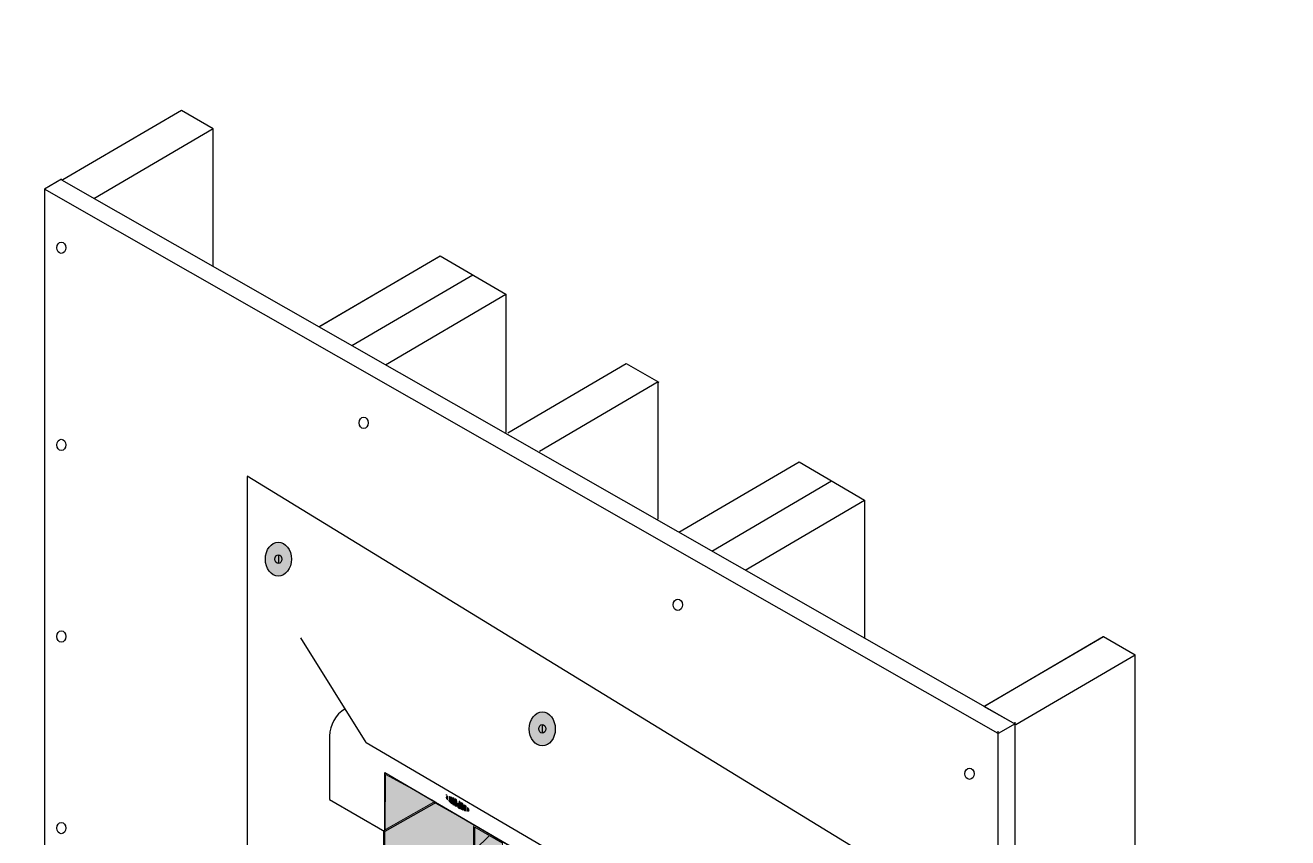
# Model space of a CAD drawing. Extents: x -1337 to 5791, y -3809 to 1769.
# Drawn here: x 3602.8 to 3958.5, y -2659.3 to -2430.3 of the extents above; entities that cross this region are included whole.
import ezdxf

# ---------------------------------------------------------------- set-up
doc = ezdxf.new("R2010")
doc.units = 0
doc.header["$MEASUREMENT"] = 0
for name, color, linetype, lineweight in [('G-ANNO-TTLB', 7, 'Continuous', 0), ('Layer 12', 7, 'Continuous', 0), ('TYVEK', 7, 'Continuous', 0), ('WALL SCRATCH', 7, 'Continuous', 0)]:
    doc.layers.add(name, color=color, linetype=linetype, lineweight=lineweight)
pattern_1 = [(45, (0, 0), (-7.071067, 7.07107), [])]

# ---------------------------------------------------------------- blocks, each defined once
blk = doc.blocks.new('Block_260')
at = {"layer": 'WALL SCRATCH', "true_color": 0x003b71, "transparency": 33554687}
h = blk.add_hatch(color=156, dxfattribs=at)
h.dxf.hatch_style = 2
edge = h.paths.add_edge_path()
edge.add_ellipse((3674.1, -2683.54), major_axis=(0, 4.78), ratio=0.766948, start_angle=0, end_angle=360)
at = {"layer": 'WALL SCRATCH', "color": 18, "lineweight": 25, "true_color": 0x080808}
for p, q in [((3674.1, -2682.27), (3674.1, -2684.74)), ((3673.12, -2683.51), (3675.07, -2683.51))]:
    blk.add_line(p, q, dxfattribs=at)
at = {"layer": 'WALL SCRATCH', "color": 8, "lineweight": 25, "true_color": 0x808080}
blk.add_lwpolyline([(3673.58, -2679.12)], dxfattribs=at)
at = {"layer": 'WALL SCRATCH', "color": 18, "lineweight": 25, "true_color": 0x000000}
blk.add_ellipse((3674.1, -2683.54), major_axis=(0, 4.78), ratio=0.766948, dxfattribs=at)
at = {"layer": 'WALL SCRATCH', "color": 18, "lineweight": 25, "true_color": 0x080808}
blk.add_ellipse((3674.1, -2683.51), major_axis=(0, 1.23), ratio=0.788846, dxfattribs=at)
blk = doc.blocks.new('Block_261')
at = {"layer": 'WALL SCRATCH', "true_color": 0x003b71, "transparency": 33554687}
h = blk.add_hatch(color=156, dxfattribs=at)
h.dxf.hatch_style = 2
edge = h.paths.add_edge_path()
edge.add_ellipse((3674.1, -2580.76), major_axis=(0, 4.78), ratio=0.766948, start_angle=0, end_angle=360)
at = {"layer": 'WALL SCRATCH', "color": 18, "lineweight": 25, "true_color": 0x080808}
blk.add_line((3674.1, -2579.5), (3674.1, -2581.97), dxfattribs=at)
at = {"layer": 'WALL SCRATCH', "color": 18, "lineweight": 25, "true_color": 0x000000}
blk.add_ellipse((3674.1, -2580.76), major_axis=(0, 4.78), ratio=0.766948, dxfattribs=at)
at = {"layer": 'WALL SCRATCH', "color": 18, "lineweight": 25, "true_color": 0x080808}
blk.add_ellipse((3674.1, -2580.73), major_axis=(0, 1.23), ratio=0.788846, dxfattribs=at)
blk = doc.blocks.new('Block_262')
at = {"layer": 'WALL SCRATCH', "true_color": 0x003b71, "transparency": 33554687}
h = blk.add_hatch(color=156, dxfattribs=at)
h.dxf.hatch_style = 2
edge = h.paths.add_edge_path()
edge.add_spline(control_points=[(3674.1, -2791.09), (3675.67, -2791.09), (3677.02, -2789.79), (3677.54, -2787.97), (3677.54, -2787.97), (3673.12, -2781.7), (3673.12, -2781.7), (3671.57, -2782.26), (3670.43, -2784.11), (3670.43, -2786.31), (3670.43, -2788.95), (3672.07, -2791.09), (3674.1, -2791.09)], knot_values=[0, 0, 0, 0, 1, 1, 1, 2, 2, 2, 3, 3, 3, 4, 4, 4, 4], degree=3, periodic=0)
at = {"layer": 'WALL SCRATCH', "color": 18, "lineweight": 25, "true_color": 0x080808}
for p, q in [((3674.1, -2785.05), (3674.1, -2787.52)), ((3673.12, -2786.28), (3675.07, -2786.28))]:
    blk.add_line(p, q, dxfattribs=at)
at = {"layer": 'WALL SCRATCH', "color": 8, "lineweight": 25, "true_color": 0x808080}
blk.add_lwpolyline([(3673.58, -2791.42)], dxfattribs=at)
at = {"layer": 'WALL SCRATCH', "color": 18, "lineweight": 25, "true_color": 0x080808}
blk.add_ellipse((3674.1, -2786.28), major_axis=(0, 1.23), ratio=0.788846, dxfattribs=at)
at = {"layer": 'WALL SCRATCH', "color": 18, "lineweight": 25, "true_color": 0x000000}
blk.add_open_spline([(3674.1, -2791.09), (3675.67, -2791.09), (3677.02, -2789.79), (3677.54, -2787.97), (3677.54, -2787.97), (3673.12, -2781.7), (3673.12, -2781.7), (3671.57, -2782.26), (3670.43, -2784.11), (3670.43, -2786.31), (3670.43, -2788.95), (3672.07, -2791.09), (3674.1, -2791.09)], degree=3, knots=[0, 0, 0, 0, 1, 1, 1, 2, 2, 2, 3, 3, 3, 4, 4, 4, 4], dxfattribs=at)
blk = doc.blocks.new('Block_259')
at = {"layer": 'WALL SCRATCH'}
for name in ['Block_261', 'Block_260', 'Block_262']:
    blk.add_blockref(name, (0, 0), dxfattribs=at)
blk = doc.blocks.new('Block_258')
at = {"layer": 'WALL SCRATCH'}
blk.add_blockref('Block_259', (0, 0), dxfattribs=at)
blk = doc.blocks.new('Block_281')
at = {"layer": 'WALL SCRATCH', "true_color": 0x003b71, "transparency": 33554687}
h = blk.add_hatch(color=156, dxfattribs=at)
h.dxf.hatch_style = 2
edge = h.paths.add_edge_path()
edge.add_ellipse((3748.48, -2628.62), major_axis=(0, 4.78), ratio=0.766948, start_angle=0, end_angle=360)
at = {"layer": 'WALL SCRATCH', "color": 18, "lineweight": 25, "true_color": 0x080808}
blk.add_line((3748.48, -2627.35), (3748.48, -2629.82), dxfattribs=at)
at = {"layer": 'WALL SCRATCH', "color": 18, "lineweight": 25, "true_color": 0x000000}
blk.add_ellipse((3748.48, -2628.62), major_axis=(0, 4.78), ratio=0.766948, dxfattribs=at)
at = {"layer": 'WALL SCRATCH', "color": 18, "lineweight": 25, "true_color": 0x080808}
blk.add_ellipse((3748.48, -2628.59), major_axis=(0, 1.23), ratio=0.788846, dxfattribs=at)
blk = doc.blocks.new('Block_280')
at = {"layer": 'WALL SCRATCH'}
blk.add_blockref('Block_281', (0, 0), dxfattribs=at)
blk = doc.blocks.new('Block_654')
at = {"layer": 'TYVEK', "true_color": 0x003b71, "transparency": 33554687}
h = blk.add_hatch(color=156, dxfattribs=at)
h.dxf.hatch_style = 2
edge = h.paths.add_edge_path()
edge.add_spline(control_points=[(3721.53, -2647.32), (3721.53, -2647.32), (3721.5, -2647.31), (3721.5, -2647.31), (3721.5, -2647.31), (3721.46, -2647.21), (3721.46, -2647.21), (3721.46, -2647.21), (3721.42, -2647.26), (3721.42, -2647.26), (3721.42, -2647.26), (3721.4, -2647.25), (3721.4, -2647.25), (3721.4, -2647.25), (3721.4, -2647.1), (3721.4, -2647.1), (3721.4, -2647.1), (3721.42, -2647.11), (3721.42, -2647.11), (3721.42, -2647.11), (3721.42, -2647.22), (3721.42, -2647.22), (3721.42, -2647.22), (3721.46, -2647.17), (3721.46, -2647.17), (3721.46, -2647.17), (3721.46, -2647.17), (3721.46, -2647.17), (3721.46, -2647.17), (3721.5, -2647.26), (3721.5, -2647.26), (3721.5, -2647.26), (3721.5, -2647.16), (3721.5, -2647.16), (3721.5, -2647.16), (3721.53, -2647.17), (3721.53, -2647.17), (3721.53, -2647.17), (3721.53, -2647.32), (3721.53, -2647.32)], knot_values=[0, 0, 0, 0, 1, 1, 1, 2, 2, 2, 3, 3, 3, 4, 4, 4, 5, 5, 5, 6, 6, 6, 7, 7, 7, 8, 8, 8, 9, 9, 9, 10, 10, 10, 11, 11, 11, 12, 12, 12, 13, 13, 13, 13], degree=3, periodic=0)
edge = h.paths.add_edge_path()
edge.add_spline(control_points=[(3721.62, -2647.35), (3721.62, -2647.35), (3721.66, -2647.37), (3721.66, -2647.37), (3721.66, -2647.37), (3721.66, -2647.4), (3721.66, -2647.4), (3721.66, -2647.4), (3721.56, -2647.34), (3721.56, -2647.34), (3721.56, -2647.34), (3721.56, -2647.31), (3721.56, -2647.31), (3721.56, -2647.31), (3721.6, -2647.33), (3721.6, -2647.33), (3721.6, -2647.33), (3721.6, -2647.21), (3721.6, -2647.21), (3721.6, -2647.21), (3721.62, -2647.23), (3721.62, -2647.23), (3721.62, -2647.23), (3721.62, -2647.35), (3721.62, -2647.35)], knot_values=[0, 0, 0, 0, 1, 1, 1, 2, 2, 2, 3, 3, 3, 4, 4, 4, 5, 5, 5, 6, 6, 6, 7, 7, 7, 8, 8, 8, 8], degree=3, periodic=0)
h = blk.add_hatch(color=156, dxfattribs=at)
h.dxf.hatch_style = 2
edge = h.paths.add_edge_path()
edge.add_spline(control_points=[(3721.4, -2647.87), (3721.4, -2647.68), (3721.56, -2647.6), (3721.84, -2647.6), (3721.84, -2647.6), (3721.84, -2648.64), (3721.84, -2648.64), (3721.56, -2648.33), (3721.4, -2648.06), (3721.4, -2647.87)], knot_values=[0, 0, 0, 0, 1, 1, 1, 2, 2, 2, 3, 3, 3, 3], degree=3, periodic=0)
h = blk.add_hatch(color=156, dxfattribs=at)
h.dxf.hatch_style = 2
edge = h.paths.add_edge_path()
edge.add_spline(control_points=[(3722.68, -2649.16), (3722.62, -2649.11), (3722.56, -2649.06), (3722.5, -2649.02), (3722.5, -2649.02), (3722.5, -2647.73), (3722.5, -2647.73), (3722.45, -2647.71), (3722.35, -2647.68), (3722.28, -2647.67), (3722.28, -2647.67), (3722.28, -2648.83), (3722.28, -2648.83), (3722.22, -2648.77), (3722.16, -2648.72), (3722.11, -2648.67), (3722.11, -2648.67), (3722.11, -2648.92), (3722.11, -2648.92), (3722.28, -2649.09), (3722.47, -2649.25), (3722.68, -2649.43), (3722.68, -2649.43), (3722.68, -2649.16), (3722.68, -2649.16)], knot_values=[0, 0, 0, 0, 1, 1, 1, 2, 2, 2, 3, 3, 3, 4, 4, 4, 5, 5, 5, 6, 6, 6, 7, 7, 7, 8, 8, 8, 8], degree=3, periodic=0)
h = blk.add_hatch(color=156, dxfattribs=at)
h.dxf.hatch_style = 2
edge = h.paths.add_edge_path()
edge.add_spline(control_points=[(3723.01, -2648.71), (3723.01, -2648.71), (3723.29, -2649.89), (3723.29, -2649.89), (3723.36, -2649.95), (3723.45, -2650.01), (3723.52, -2650.06), (3723.52, -2650.06), (3723.52, -2648.12), (3723.52, -2648.12), (3723.47, -2648.1), (3723.35, -2648.04), (3723.28, -2648.01), (3723.28, -2648.01), (3723.3, -2649.17), (3723.3, -2649.17), (3723.3, -2649.17), (3723.01, -2647.9), (3723.01, -2647.9), (3722.95, -2647.88), (3722.86, -2647.85), (3722.8, -2647.83), (3722.8, -2647.83), (3722.81, -2649.53), (3722.81, -2649.53), (3722.87, -2649.58), (3722.98, -2649.66), (3723.03, -2649.7), (3723.03, -2649.7), (3723.01, -2648.71), (3723.01, -2648.71)], knot_values=[0, 0, 0, 0, 1, 1, 1, 2, 2, 2, 3, 3, 3, 4, 4, 4, 5, 5, 5, 6, 6, 6, 7, 7, 7, 8, 8, 8, 9, 9, 9, 10, 10, 10, 10], degree=3, periodic=0)
h = blk.add_hatch(color=156, dxfattribs=at)
h.dxf.hatch_style = 2
edge = h.paths.add_edge_path()
edge.add_spline(control_points=[(3723.94, -2648.7), (3723.94, -2648.62), (3723.97, -2648.59), (3724.05, -2648.64), (3724.14, -2648.69), (3724.17, -2648.75), (3724.17, -2648.83), (3724.17, -2648.83), (3724.17, -2650.09), (3724.17, -2650.09), (3724.17, -2650.17), (3724.15, -2650.2), (3724.06, -2650.15), (3723.97, -2650.1), (3723.95, -2650.04), (3723.95, -2649.96), (3723.95, -2649.96), (3723.94, -2648.7), (3723.94, -2648.7)], knot_values=[0, 0, 0, 0, 1, 1, 1, 2, 2, 2, 3, 3, 3, 4, 4, 4, 5, 5, 5, 6, 6, 6, 6], degree=3, periodic=0)
edge = h.paths.add_edge_path()
edge.add_spline(control_points=[(3724.06, -2650.43), (3724.29, -2650.57), (3724.42, -2650.54), (3724.42, -2650.27), (3724.42, -2650.27), (3724.42, -2648.95), (3724.42, -2648.95), (3724.42, -2648.67), (3724.29, -2648.48), (3724.05, -2648.36), (3723.82, -2648.23), (3723.69, -2648.27), (3723.7, -2648.56), (3723.7, -2648.56), (3723.7, -2649.83), (3723.7, -2649.83), (3723.7, -2650.11), (3723.81, -2650.27), (3724.06, -2650.43)], knot_values=[0, 0, 0, 0, 1, 1, 1, 2, 2, 2, 3, 3, 3, 4, 4, 4, 5, 5, 5, 6, 6, 6, 6], degree=3, periodic=0)
h = blk.add_hatch(color=156, dxfattribs=at)
h.dxf.hatch_style = 2
edge = h.paths.add_edge_path()
edge.add_spline(control_points=[(3724.82, -2649.91), (3724.82, -2649.82), (3724.85, -2649.8), (3724.95, -2649.85), (3724.95, -2649.85), (3725.04, -2649.9), (3725.04, -2649.9), (3725.04, -2649.9), (3725.04, -2650.7), (3725.04, -2650.7), (3725, -2650.68), (3724.98, -2650.67), (3724.96, -2650.65), (3724.85, -2650.59), (3724.83, -2650.53), (3724.83, -2650.44), (3724.83, -2650.44), (3724.82, -2649.91), (3724.82, -2649.91)], knot_values=[0, 0, 0, 0, 1, 1, 1, 2, 2, 2, 3, 3, 3, 4, 4, 4, 5, 5, 5, 6, 6, 6, 6], degree=3, periodic=0)
edge = h.paths.add_edge_path()
edge.add_spline(control_points=[(3724.94, -2650.93), (3724.99, -2650.95), (3725.14, -2651.04), (3725.28, -2651.11), (3725.28, -2651.11), (3725.28, -2649.09), (3725.28, -2649.09), (3725.23, -2649.06), (3725.1, -2648.98), (3725.03, -2648.94), (3725.03, -2648.94), (3725.04, -2649.62), (3725.04, -2649.62), (3725.04, -2649.62), (3724.94, -2649.57), (3724.94, -2649.57), (3724.68, -2649.42), (3724.58, -2649.49), (3724.58, -2649.75), (3724.58, -2649.75), (3724.58, -2650.34), (3724.58, -2650.34), (3724.58, -2650.59), (3724.7, -2650.79), (3724.94, -2650.93)], knot_values=[0, 0, 0, 0, 1, 1, 1, 2, 2, 2, 3, 3, 3, 4, 4, 4, 5, 5, 5, 6, 6, 6, 7, 7, 7, 8, 8, 8, 8], degree=3, periodic=0)
h = blk.add_hatch(color=156, dxfattribs=at)
h.dxf.hatch_style = 2
edge = h.paths.add_edge_path()
edge.add_spline(control_points=[(3725.72, -2649.77), (3725.72, -2649.69), (3725.74, -2649.65), (3725.83, -2649.71), (3725.91, -2649.77), (3725.94, -2649.83), (3725.94, -2649.92), (3725.94, -2649.92), (3725.94, -2651.42), (3725.94, -2651.42), (3726, -2651.45), (3726.12, -2651.5), (3726.18, -2651.52), (3726.18, -2651.52), (3726.17, -2650), (3726.17, -2650), (3726.17, -2649.76), (3726.07, -2649.61), (3725.83, -2649.44), (3725.61, -2649.28), (3725.47, -2649.33), (3725.47, -2649.6), (3725.47, -2649.6), (3725.48, -2651.2), (3725.48, -2651.2), (3725.52, -2651.23), (3725.67, -2651.3), (3725.72, -2651.32), (3725.72, -2651.32), (3725.72, -2649.77), (3725.72, -2649.77)], knot_values=[0, 0, 0, 0, 1, 1, 1, 2, 2, 2, 3, 3, 3, 4, 4, 4, 5, 5, 5, 6, 6, 6, 7, 7, 7, 8, 8, 8, 9, 9, 9, 10, 10, 10, 10], degree=3, periodic=0)
h = blk.add_hatch(color=156, dxfattribs=at)
h.dxf.hatch_style = 2
edge = h.paths.add_edge_path()
edge.add_spline(control_points=[(3726.57, -2650.42), (3726.57, -2650.34), (3726.61, -2650.33), (3726.66, -2650.36), (3726.7, -2650.38), (3726.76, -2650.43), (3726.81, -2650.48), (3726.81, -2650.48), (3726.81, -2651.47), (3726.81, -2651.47), (3726.76, -2651.46), (3726.7, -2651.44), (3726.66, -2651.42), (3726.61, -2651.39), (3726.57, -2651.34), (3726.57, -2651.26), (3726.57, -2651.26), (3726.57, -2650.42), (3726.57, -2650.42)], knot_values=[0, 0, 0, 0, 1, 1, 1, 2, 2, 2, 3, 3, 3, 4, 4, 4, 5, 5, 5, 6, 6, 6, 6], degree=3, periodic=0)
edge = h.paths.add_edge_path()
edge.add_spline(control_points=[(3726.63, -2651.66), (3726.71, -2651.7), (3726.82, -2651.74), (3727.03, -2651.79), (3727.03, -2651.79), (3727.02, -2650.41), (3727.02, -2650.41), (3726.84, -2650.24), (3726.71, -2650.13), (3726.63, -2650.08), (3726.45, -2649.98), (3726.35, -2650.05), (3726.35, -2650.25), (3726.35, -2650.25), (3726.35, -2651.17), (3726.35, -2651.17), (3726.35, -2651.37), (3726.45, -2651.56), (3726.63, -2651.66)], knot_values=[0, 0, 0, 0, 1, 1, 1, 2, 2, 2, 3, 3, 3, 4, 4, 4, 5, 5, 5, 6, 6, 6, 6], degree=3, periodic=0)
h = blk.add_hatch(color=156, dxfattribs=at)
h.dxf.hatch_style = 2
edge = h.paths.add_edge_path()
edge.add_spline(control_points=[(3727.85, -2651.58), (3727.85, -2651.39), (3727.69, -2651.12), (3727.41, -2650.8), (3727.41, -2650.8), (3727.41, -2651.84), (3727.41, -2651.84), (3727.69, -2651.85), (3727.85, -2651.76), (3727.85, -2651.58)], knot_values=[0, 0, 0, 0, 1, 1, 1, 2, 2, 2, 3, 3, 3, 3], degree=3, periodic=0)
at = {"layer": 'TYVEK'}
for points, knots in [([(3721.53, -2647.32), (3721.53, -2647.32), (3721.5, -2647.31), (3721.5, -2647.31), (3721.5, -2647.31), (3721.46, -2647.21), (3721.46, -2647.21), (3721.46, -2647.21), (3721.42, -2647.26), (3721.42, -2647.26), (3721.42, -2647.26), (3721.4, -2647.25), (3721.4, -2647.25), (3721.4, -2647.25), (3721.4, -2647.1), (3721.4, -2647.1), (3721.4, -2647.1), (3721.42, -2647.11), (3721.42, -2647.11), (3721.42, -2647.11), (3721.42, -2647.22), (3721.42, -2647.22), (3721.42, -2647.22), (3721.46, -2647.17), (3721.46, -2647.17), (3721.46, -2647.17), (3721.46, -2647.17), (3721.46, -2647.17), (3721.46, -2647.17), (3721.5, -2647.26), (3721.5, -2647.26), (3721.5, -2647.26), (3721.5, -2647.16), (3721.5, -2647.16), (3721.5, -2647.16), (3721.53, -2647.17), (3721.53, -2647.17), (3721.53, -2647.17), (3721.53, -2647.32), (3721.53, -2647.32)], [0, 0, 0, 0, 1, 1, 1, 2, 2, 2, 3, 3, 3, 4, 4, 4, 5, 5, 5, 6, 6, 6, 7, 7, 7, 8, 8, 8, 9, 9, 9, 10, 10, 10, 11, 11, 11, 12, 12, 12, 13, 13, 13, 13]), ([(3721.4, -2647.87), (3721.4, -2647.68), (3721.56, -2647.6), (3721.84, -2647.6), (3721.84, -2647.6), (3721.84, -2648.64), (3721.84, -2648.64), (3721.56, -2648.33), (3721.4, -2648.06), (3721.4, -2647.87)], [0, 0, 0, 0, 1, 1, 1, 2, 2, 2, 3, 3, 3, 3]), ([(3721.62, -2647.35), (3721.62, -2647.35), (3721.66, -2647.37), (3721.66, -2647.37), (3721.66, -2647.37), (3721.66, -2647.4), (3721.66, -2647.4), (3721.66, -2647.4), (3721.56, -2647.34), (3721.56, -2647.34), (3721.56, -2647.34), (3721.56, -2647.31), (3721.56, -2647.31), (3721.56, -2647.31), (3721.6, -2647.33), (3721.6, -2647.33), (3721.6, -2647.33), (3721.6, -2647.21), (3721.6, -2647.21), (3721.6, -2647.21), (3721.62, -2647.23), (3721.62, -2647.23), (3721.62, -2647.23), (3721.62, -2647.35), (3721.62, -2647.35)], [0, 0, 0, 0, 1, 1, 1, 2, 2, 2, 3, 3, 3, 4, 4, 4, 5, 5, 5, 6, 6, 6, 7, 7, 7, 8, 8, 8, 8]), ([(3722.68, -2649.16), (3722.62, -2649.11), (3722.56, -2649.06), (3722.5, -2649.02), (3722.5, -2649.02), (3722.5, -2647.73), (3722.5, -2647.73), (3722.45, -2647.71), (3722.35, -2647.68), (3722.28, -2647.67), (3722.28, -2647.67), (3722.28, -2648.83), (3722.28, -2648.83), (3722.22, -2648.77), (3722.16, -2648.72), (3722.11, -2648.67), (3722.11, -2648.67), (3722.11, -2648.92), (3722.11, -2648.92), (3722.28, -2649.09), (3722.47, -2649.25), (3722.68, -2649.43), (3722.68, -2649.43), (3722.68, -2649.16), (3722.68, -2649.16)], [0, 0, 0, 0, 1, 1, 1, 2, 2, 2, 3, 3, 3, 4, 4, 4, 5, 5, 5, 6, 6, 6, 7, 7, 7, 8, 8, 8, 8]), ([(3723.01, -2648.71), (3723.01, -2648.71), (3723.29, -2649.89), (3723.29, -2649.89), (3723.36, -2649.95), (3723.45, -2650.01), (3723.52, -2650.06), (3723.52, -2650.06), (3723.52, -2648.12), (3723.52, -2648.12), (3723.47, -2648.1), (3723.35, -2648.04), (3723.28, -2648.01), (3723.28, -2648.01), (3723.3, -2649.17), (3723.3, -2649.17), (3723.3, -2649.17), (3723.01, -2647.9), (3723.01, -2647.9), (3722.95, -2647.88), (3722.86, -2647.85), (3722.8, -2647.83), (3722.8, -2647.83), (3722.81, -2649.53), (3722.81, -2649.53), (3722.87, -2649.58), (3722.98, -2649.66), (3723.03, -2649.7), (3723.03, -2649.7), (3723.01, -2648.71), (3723.01, -2648.71)], [0, 0, 0, 0, 1, 1, 1, 2, 2, 2, 3, 3, 3, 4, 4, 4, 5, 5, 5, 6, 6, 6, 7, 7, 7, 8, 8, 8, 9, 9, 9, 10, 10, 10, 10]), ([(3724.06, -2650.43), (3724.29, -2650.57), (3724.42, -2650.54), (3724.42, -2650.27), (3724.42, -2650.27), (3724.42, -2648.95), (3724.42, -2648.95), (3724.42, -2648.67), (3724.29, -2648.48), (3724.05, -2648.36), (3723.82, -2648.23), (3723.69, -2648.27), (3723.7, -2648.56), (3723.7, -2648.56), (3723.7, -2649.83), (3723.7, -2649.83), (3723.7, -2650.11), (3723.81, -2650.27), (3724.06, -2650.43)], [0, 0, 0, 0, 1, 1, 1, 2, 2, 2, 3, 3, 3, 4, 4, 4, 5, 5, 5, 6, 6, 6, 6]), ([(3723.94, -2648.7), (3723.94, -2648.62), (3723.97, -2648.59), (3724.05, -2648.64), (3724.14, -2648.69), (3724.17, -2648.75), (3724.17, -2648.83), (3724.17, -2648.83), (3724.17, -2650.09), (3724.17, -2650.09), (3724.17, -2650.17), (3724.15, -2650.2), (3724.06, -2650.15), (3723.97, -2650.1), (3723.95, -2650.04), (3723.95, -2649.96), (3723.95, -2649.96), (3723.94, -2648.7), (3723.94, -2648.7)], [0, 0, 0, 0, 1, 1, 1, 2, 2, 2, 3, 3, 3, 4, 4, 4, 5, 5, 5, 6, 6, 6, 6]), ([(3724.94, -2650.93), (3724.99, -2650.95), (3725.14, -2651.04), (3725.28, -2651.11), (3725.28, -2651.11), (3725.28, -2649.09), (3725.28, -2649.09), (3725.23, -2649.06), (3725.1, -2648.98), (3725.03, -2648.94), (3725.03, -2648.94), (3725.04, -2649.62), (3725.04, -2649.62), (3725.04, -2649.62), (3724.94, -2649.57), (3724.94, -2649.57), (3724.68, -2649.42), (3724.58, -2649.49), (3724.58, -2649.75), (3724.58, -2649.75), (3724.58, -2650.34), (3724.58, -2650.34), (3724.58, -2650.59), (3724.7, -2650.79), (3724.94, -2650.93)], [0, 0, 0, 0, 1, 1, 1, 2, 2, 2, 3, 3, 3, 4, 4, 4, 5, 5, 5, 6, 6, 6, 7, 7, 7, 8, 8, 8, 8]), ([(3724.82, -2649.91), (3724.82, -2649.82), (3724.85, -2649.8), (3724.95, -2649.85), (3724.95, -2649.85), (3725.04, -2649.9), (3725.04, -2649.9), (3725.04, -2649.9), (3725.04, -2650.7), (3725.04, -2650.7), (3725, -2650.68), (3724.98, -2650.67), (3724.96, -2650.65), (3724.85, -2650.59), (3724.83, -2650.53), (3724.83, -2650.44), (3724.83, -2650.44), (3724.82, -2649.91), (3724.82, -2649.91)], [0, 0, 0, 0, 1, 1, 1, 2, 2, 2, 3, 3, 3, 4, 4, 4, 5, 5, 5, 6, 6, 6, 6]), ([(3725.72, -2649.77), (3725.72, -2649.69), (3725.74, -2649.65), (3725.83, -2649.71), (3725.91, -2649.77), (3725.94, -2649.83), (3725.94, -2649.92), (3725.94, -2649.92), (3725.94, -2651.42), (3725.94, -2651.42), (3726, -2651.45), (3726.12, -2651.5), (3726.18, -2651.52), (3726.18, -2651.52), (3726.17, -2650), (3726.17, -2650), (3726.17, -2649.76), (3726.07, -2649.61), (3725.83, -2649.44), (3725.61, -2649.28), (3725.47, -2649.33), (3725.47, -2649.6), (3725.47, -2649.6), (3725.48, -2651.2), (3725.48, -2651.2), (3725.52, -2651.23), (3725.67, -2651.3), (3725.72, -2651.32), (3725.72, -2651.32), (3725.72, -2649.77), (3725.72, -2649.77)], [0, 0, 0, 0, 1, 1, 1, 2, 2, 2, 3, 3, 3, 4, 4, 4, 5, 5, 5, 6, 6, 6, 7, 7, 7, 8, 8, 8, 9, 9, 9, 10, 10, 10, 10]), ([(3726.63, -2651.66), (3726.71, -2651.7), (3726.82, -2651.74), (3727.03, -2651.79), (3727.03, -2651.79), (3727.02, -2650.41), (3727.02, -2650.41), (3726.84, -2650.24), (3726.71, -2650.13), (3726.63, -2650.08), (3726.45, -2649.98), (3726.35, -2650.05), (3726.35, -2650.25), (3726.35, -2650.25), (3726.35, -2651.17), (3726.35, -2651.17), (3726.35, -2651.37), (3726.45, -2651.56), (3726.63, -2651.66)], [0, 0, 0, 0, 1, 1, 1, 2, 2, 2, 3, 3, 3, 4, 4, 4, 5, 5, 5, 6, 6, 6, 6]), ([(3726.57, -2650.42), (3726.57, -2650.34), (3726.61, -2650.33), (3726.66, -2650.36), (3726.7, -2650.38), (3726.76, -2650.43), (3726.81, -2650.48), (3726.81, -2650.48), (3726.81, -2651.47), (3726.81, -2651.47), (3726.76, -2651.46), (3726.7, -2651.44), (3726.66, -2651.42), (3726.61, -2651.39), (3726.57, -2651.34), (3726.57, -2651.26), (3726.57, -2651.26), (3726.57, -2650.42), (3726.57, -2650.42)], [0, 0, 0, 0, 1, 1, 1, 2, 2, 2, 3, 3, 3, 4, 4, 4, 5, 5, 5, 6, 6, 6, 6]), ([(3727.85, -2651.58), (3727.85, -2651.39), (3727.69, -2651.12), (3727.41, -2650.8), (3727.41, -2650.8), (3727.41, -2651.84), (3727.41, -2651.84), (3727.69, -2651.85), (3727.85, -2651.76), (3727.85, -2651.58)], [0, 0, 0, 0, 1, 1, 1, 2, 2, 2, 3, 3, 3, 3])]:
    blk.add_open_spline(points, degree=3, knots=knots, dxfattribs=at)
blk = doc.blocks.new('Block_666')
at = {"layer": 'Layer 12', "true_color": 0xe6e7e8, "transparency": 33554610}
h = blk.add_hatch(color=254, dxfattribs=at)
h.dxf.hatch_style = 2
h.paths.add_polyline_path([(3737.21, -2790.27), (3729.49, -2794.67), (3729.51, -2656.26), (3737.23, -2660.77)])
at = {"layer": 'Layer 12', "true_color": 0x000000, "transparency": 33554687}
h = blk.add_hatch(dxfattribs=at)
h.set_pattern_fill('_U', color=18, scale=10, angle=45, style=2, pattern_type=0)
h.set_pattern_definition(pattern_1)
h.paths.add_polyline_path([(3737.21, -2790.27), (3729.49, -2794.67), (3729.51, -2656.26), (3737.23, -2660.76)])
at = {"layer": 'Layer 12'}
for points in [[(3737.21, -2790.27), (3729.49, -2794.67), (3729.51, -2656.26), (3737.23, -2660.77)], [(3737.21, -2790.27), (3729.49, -2794.67), (3729.51, -2656.26), (3737.23, -2660.76)]]:
    blk.add_lwpolyline(points, close=True, dxfattribs=at)
blk = doc.blocks.new('Block_665')
at = {"layer": 'Layer 12', "true_color": 0x808080, "transparency": 33554457}
h = blk.add_hatch(color=8, dxfattribs=at)
h.dxf.hatch_style = 2
h.paths.add_polyline_path([(3718.3, -2649.04), (3704.22, -2657.03), (3704.25, -2641.42)])
at = {"layer": 'Layer 12', "true_color": 0x808080, "transparency": 33554444}
h = blk.add_hatch(color=8, dxfattribs=at)
h.dxf.hatch_style = 2
h.paths.add_polyline_path([(3729.16, -2781.08), (3703.48, -2795.04), (3703.77, -2657.22), (3717.85, -2649.23), (3729.16, -2655.64)])
at = {"layer": 'Layer 12', "true_color": 0x808080, "transparency": 33554457}
h = blk.add_hatch(color=8, dxfattribs=at)
h.dxf.hatch_style = 2
h.paths.add_polyline_path([(3737.94, -2765.85), (3737.23, -2660.76), (3729.51, -2656.26), (3729.16, -2781.08), (3703.63, -2794.88), (3703.48, -2812.93), (3737.62, -2793.99)])
at = {"layer": 'Layer 12', "true_color": 0x000000, "transparency": 33554687}
h = blk.add_hatch(dxfattribs=at)
h.set_pattern_fill('_U', color=18, scale=10, angle=45, style=2, pattern_type=0)
h.set_pattern_definition(pattern_1)
h.paths.add_polyline_path([(3704.57, -2810.68), (3704.69, -2796.25), (3723.49, -2785.36), (3723.77, -2798.76), (3737.23, -2791.12), (3737.23, -2792.35)])
at = {"layer": 'Layer 12'}
for points in [[(3718.3, -2649.04), (3704.22, -2657.03), (3704.25, -2641.42)], [(3729.16, -2781.08), (3703.48, -2795.04), (3703.77, -2657.22), (3717.85, -2649.23), (3729.16, -2655.64)], [(3737.94, -2765.85), (3737.23, -2660.76), (3729.51, -2656.26), (3729.16, -2781.08), (3703.63, -2794.88), (3703.48, -2812.93), (3737.62, -2793.99)], [(3704.57, -2810.68), (3704.69, -2796.25), (3723.49, -2785.36), (3723.77, -2798.76), (3737.23, -2791.12), (3737.23, -2792.35)]]:
    blk.add_lwpolyline(points, close=True, dxfattribs=at)
blk.add_blockref('Block_666', (0, 0), dxfattribs=at)

msp = doc.modelspace()

# ---------------------------------------------------------------- hatches: boundary and pattern name
at = {"layer": 'G-ANNO-TTLB', "true_color": 0xff00ff, "transparency": 33554687}
h = msp.add_hatch(color=6, dxfattribs=at)
edge = h.paths.add_edge_path()
edge.add_spline(control_points=[(5472, -3692.6), (5472, -3692.6), (2542.48, -3692.6), (2542.48, -3692.6), (2542.48, -3692.6), (2542.48, -1235.6), (2542.48, -1235.6), (2542.48, -1235.6), (5472, -1235.6), (5472, -1235.6), (5472, -1235.6), (5472, -3692.6), (5472, -3692.6)], knot_values=[0, 0, 0, 0, 1, 1, 1, 2, 2, 2, 3, 3, 3, 4, 4, 4, 4], degree=3, periodic=0)
edge = h.paths.add_edge_path()
edge.add_spline(control_points=[(2551.48, -1244.6), (2551.48, -1244.6), (2551.48, -3683.6), (2551.48, -3683.6), (2551.48, -3683.6), (5463, -3683.6), (5463, -3683.6), (5463, -3683.6), (5463, -1244.6), (5463, -1244.6), (5463, -1244.6), (2551.48, -1244.6), (2551.48, -1244.6)], knot_values=[0, 0, 0, 0, 1, 1, 1, 2, 2, 2, 3, 3, 3, 4, 4, 4, 4], degree=3, periodic=0)
edge.add_line((2551.48, -1244.6), (2551.48, -1244.6))

# ---------------------------------------------------------------- linework, layer by layer
at = {"layer": 'G-ANNO-TTLB'}
for points in [[(5472, -3692.6), (5472, -3692.6), (2542.48, -3692.6), (2542.48, -3692.6), (2542.48, -3692.6), (2542.48, -1235.6), (2542.48, -1235.6), (2542.48, -1235.6), (5472, -1235.6), (5472, -1235.6), (5472, -1235.6), (5472, -3692.6), (5472, -3692.6)], [(2551.48, -1244.6), (2551.48, -1244.6), (2551.48, -3683.6), (2551.48, -3683.6), (2551.48, -3683.6), (5463, -3683.6), (5463, -3683.6), (5463, -3683.6), (5463, -1244.6), (5463, -1244.6), (5463, -1244.6), (2551.48, -1244.6), (2551.48, -1244.6)]]:
    msp.add_open_spline(points, degree=3, knots=[0, 0, 0, 0, 1, 1, 1, 2, 2, 2, 3, 3, 3, 4, 4, 4, 4], dxfattribs=at)
at = {"layer": 'TYVEK', "color": 18, "lineweight": 25, "true_color": 0x000000}
for p, q in [((3698.85, -2632.43), (3680.42, -2602.95)), ((3698.85, -2632.43), (3793.03, -2687.63)), ((3704.15, -2812.29), (3704.06, -2640.86)), ((3704.06, -2640.86), (3786.73, -2689.31))]:
    msp.add_line(p, q, dxfattribs=at)
at = {"layer": 'TYVEK', "color": 4, "lineweight": 25, "true_color": 0x00ffff}
for p, q in [((3688.55, -2648.47), (3704.07, -2657.56)), ((3718.6, -2649.38), (3704.07, -2657.56)), ((3729.16, -2795.28), (3729.16, -2656.15))]:
    msp.add_line(p, q, dxfattribs=at)
msp.add_lwpolyline([(3704.07, -2657.56), (3704.06, -2640.86), (3786.73, -2689.31), (3786.76, -2706.02)], dxfattribs=at)
msp.add_open_spline([(3692.91, -2622.93), (3690.21, -2624.55), (3688.55, -2627.48), (3688.55, -2630.63), (3688.55, -2630.63), (3688.55, -2648.47), (3688.55, -2648.47)], degree=3, knots=[0, 0, 0, 0, 1, 1, 1, 2, 2, 2, 2], dxfattribs=at)
at = {"layer": 'WALL SCRATCH', "color": 33, "lineweight": 25, "true_color": 0xcc9966}
for p, q in [((3613.38, -2473.78), (3646.79, -2454.21)), ((3613.38, -2473.78), (3646.79, -2454.21)), ((3646.79, -2454.21), (3655.76, -2459.4)), ((3622.12, -2479.09), (3655.76, -2459.4)), ((3655.74, -2498.26), (3655.74, -2459.52)), ((3685.53, -2515.27), (3719.71, -2495.26)), ((3685.78, -2515.12), (3719.19, -2495.56)), ((3719.71, -2495.26), (3738.17, -2506.11)), ((3694.82, -2520.58), (3728.87, -2500.64)), ((3704.26, -2525.97), (3738.17, -2506.11)), ((3738.17, -2506.12), (3738.17, -2545.04)), ((3738.73, -2545.15), (3772.14, -2525.58)), ((3772.14, -2525.58), (3781.35, -2530.86)), ((3747.68, -2550.28), (3781.09, -2530.72)), ((3781.11, -2569.45), (3781.09, -2530.72)), ((3786.92, -2573.17), (3820.85, -2553.3)), ((3820.85, -2553.3), (3839.31, -2564.15)), ((3796.21, -2578.47), (3830, -2558.68)), ((3805.65, -2583.86), (3839.31, -2564.15)), ((3839.31, -2564.16), (3839.31, -2603.08)), ((3873.17, -2622.1), (3906.58, -2602.54)), ((3906.58, -2602.54), (3915.55, -2607.72)), ((3881.91, -2627.41), (3915.55, -2607.72)), ((3915.53, -3032.21), (3915.53, -2607.85))]:
    msp.add_line(p, q, dxfattribs=at)
at = {"layer": 'WALL SCRATCH', "color": 2, "lineweight": 25, "true_color": 0xffff00}
for p, q in [((3612.98, -2473.67), (3608.17, -2476.46)), ((3613.13, -2473.93), (3612.87, -2473.78)), ((3881.92, -2627.41), (3613.12, -2473.93)), ((3876.96, -2629.94), (3608.17, -2476.46)), ((3608.17, -2476.46), (3608.17, -2898.69)), ((3881.77, -2627.16), (3876.96, -2629.94)), ((3881.77, -3051.05), (3881.77, -2626.69)), ((3876.82, -2629.22), (3876.82, -3053.58))]:
    msp.add_line(p, q, dxfattribs=at)
at = {"layer": 'WALL SCRATCH', "color": 18, "lineweight": 25, "true_color": 0x000000}
for p, q in [((3835.32, -2661.51), (3665.28, -2557.37)), ((3665.28, -2557.6), (3665.28, -2838.46))]:
    msp.add_line(p, q, dxfattribs=at)
msp.add_lwpolyline([(3665.08, -2557.37)], dxfattribs=at)
at = {"layer": 'WALL SCRATCH', "color": 8, "lineweight": 25, "true_color": 0x808080}
msp.add_lwpolyline([(3704.07, -2559.6)], dxfattribs=at)
at = {"layer": 'WALL SCRATCH', "color": 252, "lineweight": 25, "true_color": 0x848484}
msp.add_lwpolyline([(3704.07, -2563.12)], dxfattribs=at)
msp.add_lwpolyline([(3704.07, -2563.12)], dxfattribs=at)
at = {"layer": 'WALL SCRATCH', "color": 33, "lineweight": 25, "true_color": 0xcc9966}
msp.add_lwpolyline([(3881.92, -2627.41), (3872.92, -2622.25), (3906.57, -2602.55), (3915.56, -2607.71)], dxfattribs=at)
at = {"layer": 'WALL SCRATCH', "color": 252, "lineweight": 25, "true_color": 0x848484}
for centre in [(3612.94, -2492.98), (3698.13, -2542.34), (3612.94, -2548.57), (3786.67, -2593.63), (3612.94, -2602.57), (3868.85, -2641.25), (3612.94, -2656.57)]:
    msp.add_ellipse(centre, major_axis=(0, 1.59), ratio=0.812499, dxfattribs=at)

# ---------------------------------------------------------------- block references
at = {"layer": 'Layer 12'}
msp.add_blockref('Block_665', (0, 0), dxfattribs=at)
at = {"layer": 'TYVEK'}
msp.add_blockref('Block_654', (0, 0), dxfattribs=at)
at = {"layer": 'WALL SCRATCH'}
for name in ['Block_258', 'Block_280']:
    msp.add_blockref(name, (0, 0), dxfattribs=at)

doc.saveas('drawing.dxf')
